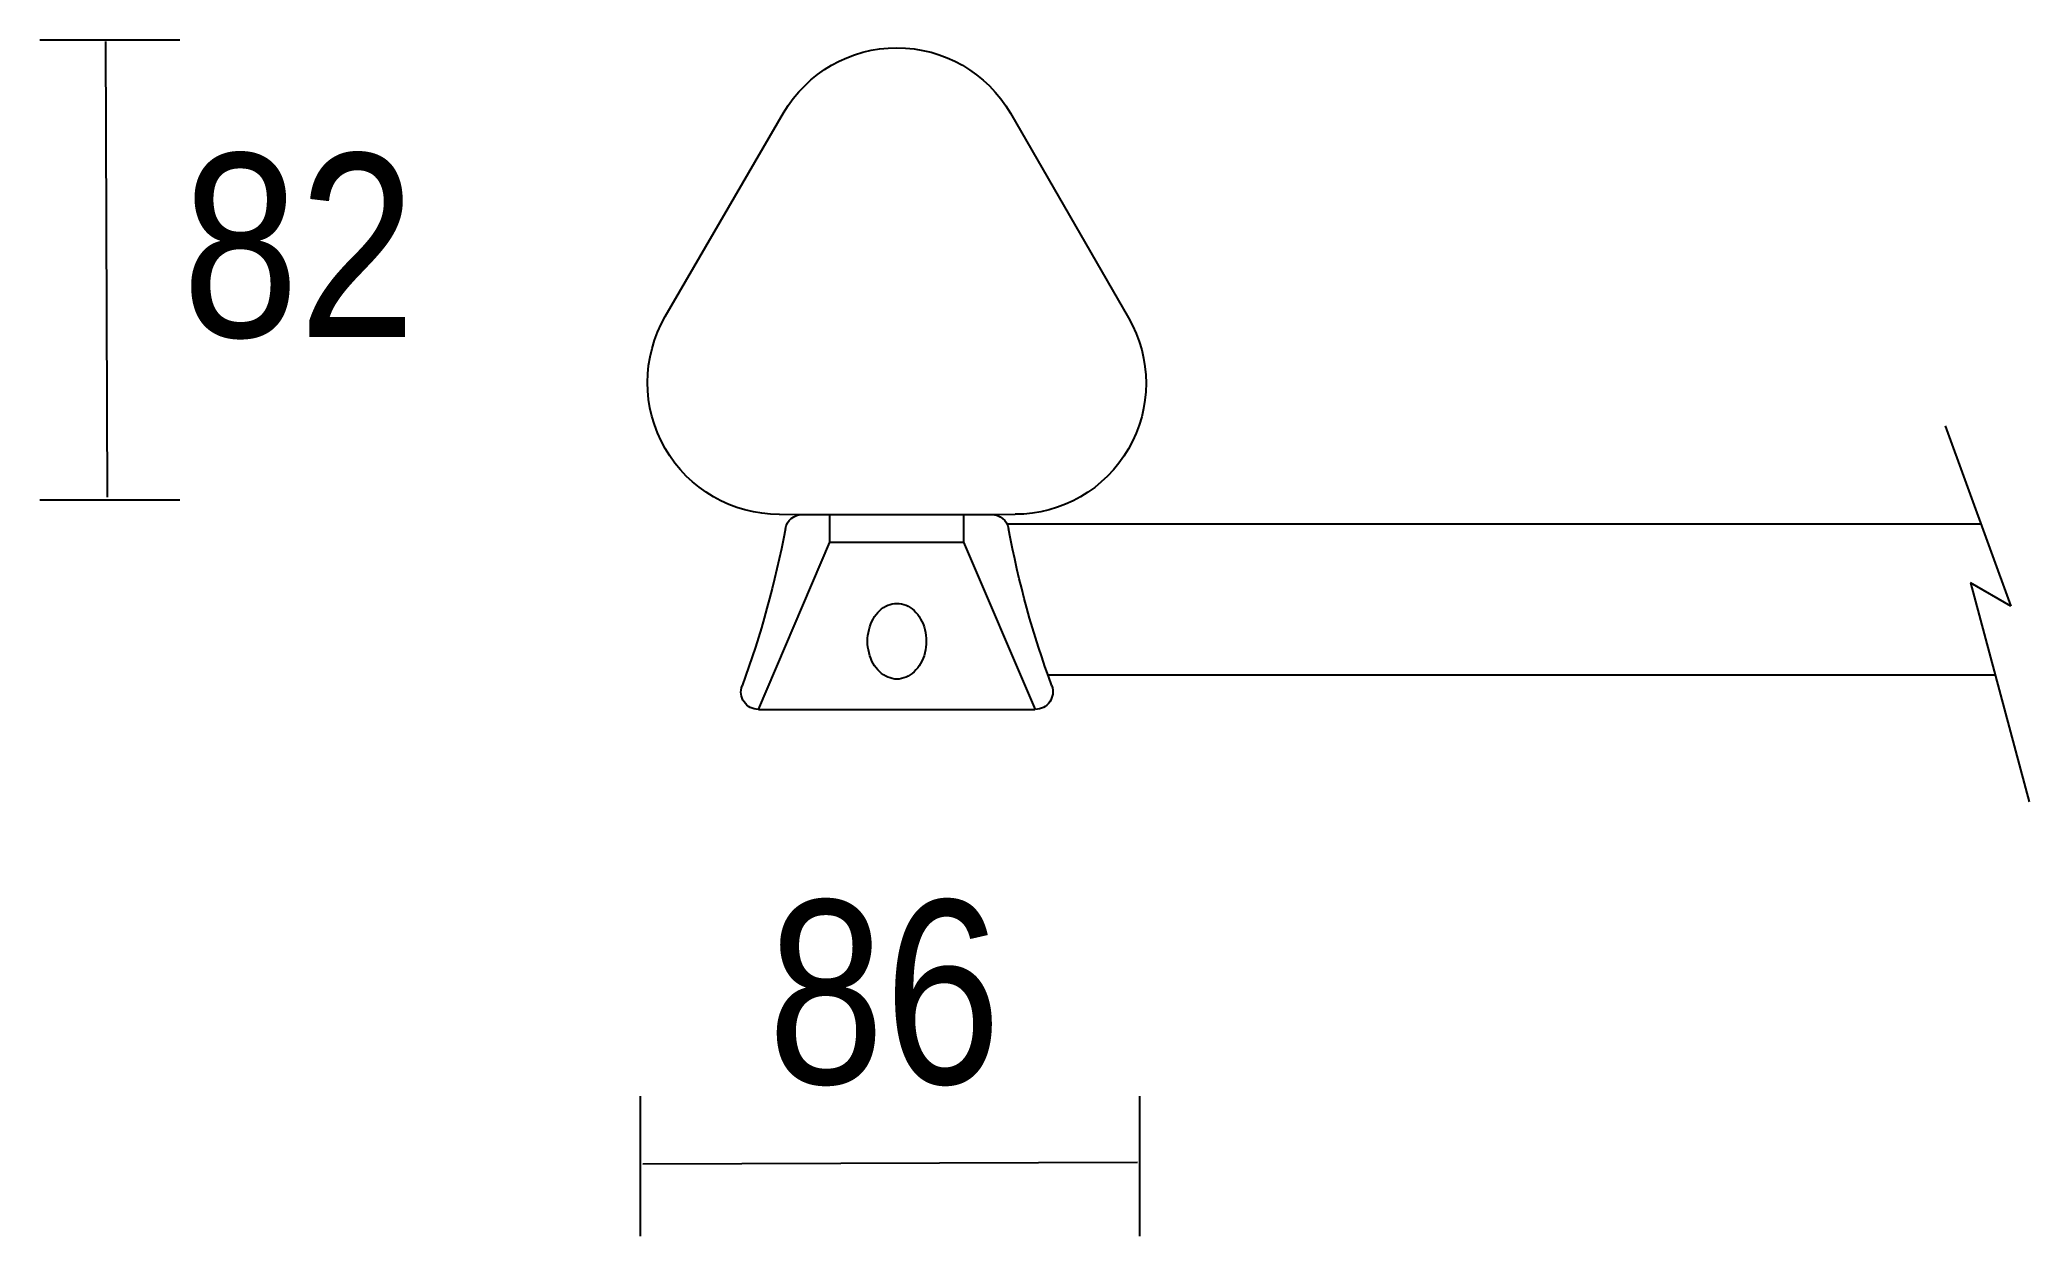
# Model space of a CAD drawing. Extents: x 3 to 149, y 5 to 93.
import ezdxf

# ---------------------------------------------------------------- set-up
doc = ezdxf.new("R2010")
doc.units = 0
doc.layers.add('LIVELLO_1', color=160, linetype='Continuous')
doc.styles.add('STD', font='txt')

# ---------------------------------------------------------------- blocks, each defined once
blk = doc.blocks.new('AI9-BLK1')
at = {"layer": 'LIVELLO_1', "color": 7}
for p, q in [((-73.2, 43.65), (-62.92, 43.65)), ((-68.22, 10.11), (-68.36, 43.53)), ((-27.31, 23.35), (-18.63, 38.28)), ((-1.99, 38.26), (6.67, 23.25)), ((66.58, 15.34), (71.4, 2.11)), ((-73.2, 9.9), (-62.92, 9.9)), ((-18.94, 8.83), (-1.65, 8.84)), ((-17.25, 8.83), (-3.39, 8.83)), ((-15.23, 6.8), (-15.23, 8.83)), ((-5.4, 6.8), (-5.4, 8.83)), ((69.21, 8.12), (-2.19, 8.12)), ((-0.16, -5.47), (-5.4, 6.8)), ((71.4, 2.11), (68.44, 3.82)), ((68.44, 3.82), (72.75, -12.25)), ((70.26, -2.97), (0.76, -2.97)), ((-20.48, -5.47), (-0.21, -5.47)), ((-29.16, -33.84), (-29.16, -44.11)), ((7.47, -33.84), (7.47, -44.11)), ((-28.95, -38.81), (7.34, -38.68))]:
    blk.add_line(p, q, dxfattribs=at)
for points in [[(-20.48, -5.47), (-15.23, 6.8), (-5.4, 6.8)], [(-10.32, 2.31), (-10.15, 2.3), (-9.98, 2.27), (-9.82, 2.23), (-9.65, 2.18), (-9.5, 2.1), (-9.34, 2.01), (-9.19, 1.9), (-9.05, 1.78), (-8.92, 1.64), (-8.79, 1.49), (-8.68, 1.34), (-8.58, 1.16), (-8.48, 0.99), (-8.4, 0.8), (-8.33, 0.59), (-8.27, 0.39), (-8.22, 0.18), (-8.19, -0.04), (-8.17, -0.25), (-8.16, -0.46), (-8.17, -0.68), (-8.19, -0.9), (-8.22, -1.11), (-8.27, -1.32), (-8.33, -1.53), (-8.4, -1.72), (-8.48, -1.92), (-8.58, -2.1), (-8.68, -2.27), (-8.79, -2.43), (-8.92, -2.57), (-9.05, -2.71), (-9.19, -2.83), (-9.34, -2.94), (-9.5, -3.03), (-9.65, -3.11), (-9.82, -3.16), (-9.98, -3.2), (-10.15, -3.24), (-10.32, -3.24), (-10.48, -3.24), (-10.66, -3.2), (-10.82, -3.16), (-10.98, -3.11), (-11.14, -3.03), (-11.29, -2.94), (-11.44, -2.83), (-11.58, -2.71), (-11.71, -2.57), (-11.84, -2.43), (-11.96, -2.27), (-12.06, -2.1), (-12.15, -1.92), (-12.24, -1.72), (-12.31, -1.53), (-12.36, -1.32), (-12.41, -1.11), (-12.44, -0.9), (-12.47, -0.68), (-12.47, -0.46), (-12.47, -0.25), (-12.44, -0.04), (-12.41, 0.18), (-12.36, 0.39), (-12.31, 0.59), (-12.24, 0.8), (-12.15, 0.99), (-12.06, 1.16), (-11.96, 1.34), (-11.84, 1.49), (-11.71, 1.64), (-11.58, 1.78), (-11.44, 1.9), (-11.29, 2.01), (-11.14, 2.1), (-10.98, 2.18), (-10.82, 2.23), (-10.66, 2.27), (-10.48, 2.3), (-10.32, 2.31)]]:
    blk.add_lwpolyline(points, dxfattribs=at)
for points in [[(-18.63, 38.28), (-16.9, 41.25), (-13.75, 43.06), (-10.32, 43.06), (-6.89, 43.06), (-3.71, 41.23), (-1.99, 38.26)], [(-18.94, 8.83), (-22.4, 8.83), (-25.59, 10.67), (-27.32, 13.67), (-29.05, 16.67), (-29.04, 20.36), (-27.31, 23.35)], [(6.67, 23.25), (8.39, 20.28), (8.39, 16.62), (6.67, 13.65), (4.96, 10.67), (1.78, 8.84), (-1.65, 8.84)], [(-20.48, -5.47), (-20.9, -5.47), (-21.29, -5.27), (-21.53, -4.92), (-21.77, -4.59), (-21.82, -4.14), (-21.68, -3.75)], [(1.05, -3.75), (1.18, -4.14), (1.13, -4.59), (0.89, -4.92), (0.65, -5.27), (0.26, -5.47), (-0.16, -5.47)]]:
    blk.add_open_spline(points, degree=3, knots=[0, 0, 0, 0, 1, 1, 1, 2, 2, 2, 2], dxfattribs=at)
for points in [[(-18.5, 7.79), (-18.4, 8.39), (-17.87, 8.83), (-17.25, 8.83)], [(-3.39, 8.83), (-2.77, 8.83), (-2.24, 8.39), (-2.12, 7.79)], [(-18.5, 7.79), (-19.25, 3.83), (-20.29, 0.02), (-21.68, -3.75)], [(1.05, -3.75), (-0.34, 0.02), (-1.39, 3.83), (-2.12, 7.79)]]:
    blk.add_open_spline(points, degree=3, dxfattribs=at)
at = {"layer": 'LIVELLO_1', "color": 7, "char_height": 13.4421, "attachment_point": 1, "style": 'STD'}
for s, insert in [('\\fArial Narrow|b0|i0;\\H13.4421;\\C7;8\\H13.4421;2', (-62.76, 35.29)), ('\\fArial Narrow|b0|i0;\\H13.4421;\\C7;8\\H13.4421;6', (-19.8, -19.48))]:
    blk.add_mtext(s, dxfattribs=dict(at, insert=insert))

msp = doc.modelspace()

# ---------------------------------------------------------------- block references
at = {"layer": 'LIVELLO_1', "color": 7}
msp.add_blockref('AI9-BLK1', (76.378284, 49.16892), dxfattribs=at)

doc.saveas('drawing.dxf')
